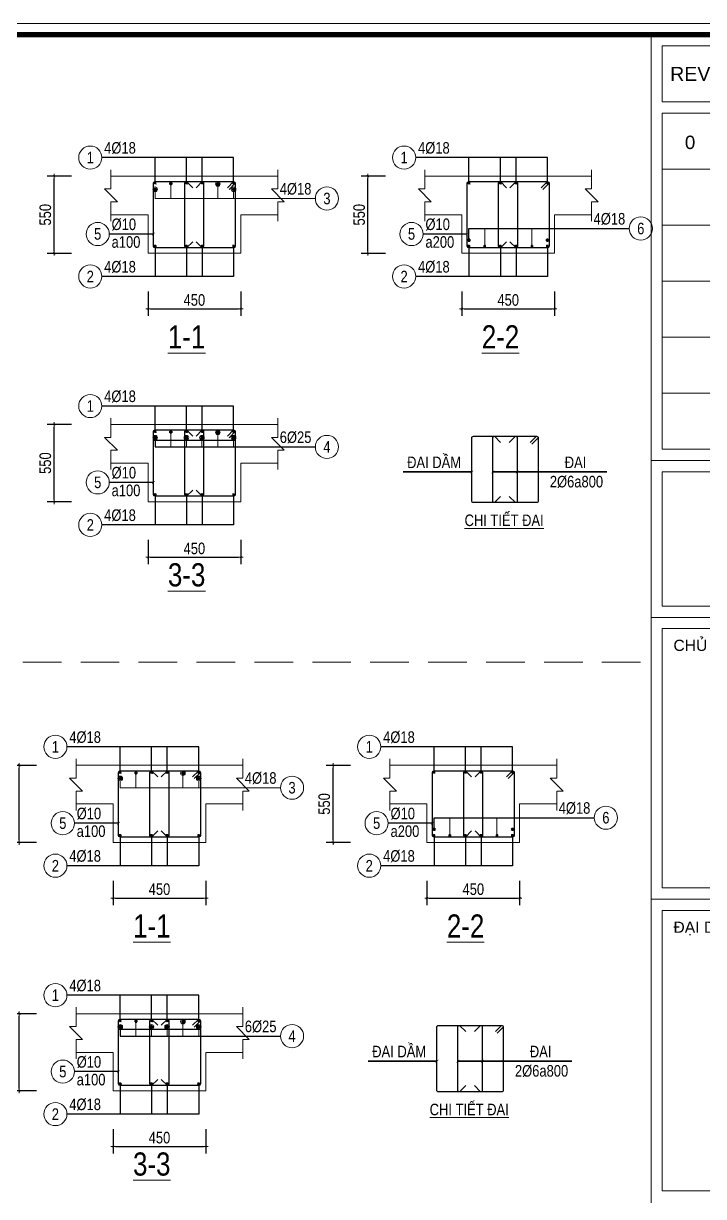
# Model space of a CAD drawing. Header units: millimetres. Extents: x 397144 to 10081729, y 99180 to 1327802.
# Drawn here: x 5009272 to 5018078, y 706292 to 721490 of the extents above; entities that cross this region are included whole.
import ezdxf
from ezdxf.enums import TextEntityAlignment as Align

# ---------------------------------------------------------------- set-up
doc = ezdxf.new("R2010")
doc.units = ezdxf.units.MM
doc.header["$PDSIZE"] = -10
doc.linetypes.add('HIDDEN', pattern=[0.375, 0.25, -0.125])
doc.layers.get('0').update_dxf_attribs({"linetype": 'CONTINUOUS'})
doc.layers.get('Defpoints').update_dxf_attribs({"color": 12, "linetype": 'CONTINUOUS'})
for name, color, linetype, lineweight in [('kata_dim', 8, 'CONTINUOUS', 13), ('kata_net khuat', 9, 'HIDDEN', 5), ('kata_net manh', 8, 'CONTINUOUS', 5), ('kata_net thay', 4, 'CONTINUOUS', 20), ('kata_text', 7, 'CONTINUOUS', 20), ('kata_thep chu', 1, 'CONTINUOUS', 35), ('kata_thep dai', 220, 'CONTINUOUS', 25)]:
    doc.layers.add(name, color=color, linetype=linetype, lineweight=lineweight)
doc.styles.add('CHG_XX_Khung ten$0$A1 BORDER$0$ARIAL', font='arial.ttf')
doc.styles.add('CHG_XX_Khung ten$0$A1 BORDER$0$Title Block DD$0$ARIAL', font='arial.ttf')
doc.styles.add('CHG_XX_Khung ten$0$A1 BORDER$0$Title Block DD$0$Arial - Bold', font='arialbd.ttf', dxfattribs={"height": 2.5})
doc.styles.add('CHG_XX_Khung ten$0$arial', font='arial.ttf')
doc.styles.add('kata_text', font='arial.ttf', dxfattribs={"width": 0.8})
doc.styles.add('Star-HelCon', font='VHELVCN_0.TTF')
doc.dimstyles.new('kata_dim_30', dxfattribs={"dimscale": 60, "dimtxt": 2.5, "dimasz": 0.5, "dimexe": 1.5, "dimexo": 2.5, "dimtad": 1, "dimdec": 0, "dimlfac": 0.5, "dimzin": 0, "dimdsep": 46, "dimtxsty": 'kata_text', "dimblk": 'kata_block_ArchTick', "dimcen": 0.09, "dimdle": 1.2, "dimclrd": 8, "dimclre": 8, "dimclrt": 3, "dimadec": 0, "dimazin": 0, "dimtfac": 1, "dimtdec": 0, "dimtix": 1, "dimtofl": 0, "dimtmove": 0, "dimatfit": 3, "dimfxl": 3.75, "dimfxlon": 1, "dimtolj": 1, "dimtzin": 0, "dimarcsym": 0})
doc.dimstyles.new('kata_dim_70', dxfattribs={"dimscale": 70, "dimtxt": 2.15, "dimasz": 0.5, "dimexe": 1, "dimexo": 2, "dimtad": 1, "dimdec": 0, "dimrnd": 5, "dimzin": 0, "dimdsep": 46, "dimtxsty": 'Star-HelCon', "dimblk": 'kata_block_ArchTick', "dimcen": 0.09, "dimdle": 1.2, "dimclrd": 8, "dimclre": 8, "dimclrt": 3, "dimadec": 0, "dimazin": 0, "dimtfac": 1, "dimtdec": 0, "dimtix": 1, "dimtmove": 2, "dimatfit": 3, "dimfxl": 3.75, "dimfxlon": 1, "dimtolj": 1, "dimtzin": 0, "dimarcsym": 0})

# ---------------------------------------------------------------- blocks, each defined once
blk = doc.blocks.new('CHG_XX_Khung ten')
for p, q in [((687, 577), (687, 17)), ((687, 501), (824, 501)), ((687, 473), (824, 473)), ((687, 422.69), (824, 422.69))]:
    blk.add_line(p, q)
blk.add_lwpolyline([(15, 579), (826, 579), (826, 15), (15, 15)], close=True)
at = {"color": 4, "linetype": 'Continuous', "const_width": 1}
blk.add_lwpolyline([(17, 577), (824, 577), (824, 17), (17, 17)], close=True, dxfattribs=at)
at = {"linetype": 'Continuous'}
for points in [[(822, 565), (689, 565), (689, 575), (822, 575)], [(822, 553), (689, 553), (689, 563), (822, 563)], [(822, 543), (689, 543), (689, 553), (822, 553)], [(822, 533), (689, 533), (689, 543), (822, 543)], [(822, 523), (689, 523), (689, 533), (822, 533)], [(822, 513), (689, 513), (689, 523), (822, 523)], [(822, 503), (689, 503), (689, 513), (822, 513)], [(689, 499), (822, 499), (822, 475), (689, 475)], [(689, 471), (822, 471), (822, 424.69), (689, 424.69)]]:
    blk.add_lwpolyline(points, close=True, dxfattribs=at)
for s, height, style, p in [('REV', 2.5, 'CHG_XX_Khung ten$0$A1 BORDER$0$ARIAL', (694, 570)), ('0', 2.39, 'CHG_XX_Khung ten$0$arial', (693.97, 557.78))]:
    blk.add_text(s, height=height, dxfattribs=dict(style=style)).set_placement(p, align=Align.MIDDLE_CENTER)
at = {"style": 'CHG_XX_Khung ten$0$A1 BORDER$0$Title Block DD$0$ARIAL'}
for s, p in [('CHỦ ĐẦU TƯ - CLIENT', (691, 468)), ('ĐẠI DIỆN CHỦ ĐẦU TƯ - ON BEHALF OF CLIENT ', (691, 417.69))]:
    blk.add_text(s, height=2, dxfattribs=at).set_placement(p, align=Align.MIDDLE_LEFT)
at = {"ltscale": 10, "insert": (755.91, 410.64), "char_height": 4.5, "width": 121.2929, "attachment_point": 2, "style": 'CHG_XX_Khung ten$0$A1 BORDER$0$Title Block DD$0$Arial - Bold', "bg_fill": 2}
blk.add_mtext('CÔNG TY CỔ PHẦN THIÊN PHÚC ĐIỀN', dxfattribs=at)
at = {"linetype": 'Continuous'}
blk.add_lwpolyline([(689, 420.69), (822, 420.69), (822, 370.62), (689, 370.62)], close=True, dxfattribs=at)
blk = doc.blocks.new('kata_block_ArchTick')
at = {"color": 8}
blk.add_line((1, 0), (-1, 0), dxfattribs=at)
at = {"color": 8, "const_width": 0.15}
blk.add_lwpolyline([(-0.5, -0.5), (0.5, 0.5)], dxfattribs=at)
blk = doc.blocks.new('*D658')
at = {"layer": 'Defpoints', "color": 0, "transparency": 16777216}
for p in [(5010885, 718512), (5012085, 718512), (5012085, 717792)]:
    blk.add_point(p, dxfattribs=at)
at = {"layer": 'kata_dim', "color": 8, "lineweight": -2, "transparency": 16777216}
for p, q in [((5010885, 718017), (5010885, 717702)), ((5012085, 718017), (5012085, 717702)), ((5010915, 717792), (5012055, 717792))]:
    blk.add_line(p, q, dxfattribs=at)
at = {"layer": 'kata_dim', "color": 8, "lineweight": -2, "transparency": 16777216, "xscale": 30, "yscale": 30, "zscale": 30, "rotation": 180}
blk.add_blockref('kata_block_ArchTick', (5010885, 717792), dxfattribs=at)
at = {"layer": 'kata_dim', "color": 8, "lineweight": -2, "transparency": 16777216, "xscale": 30, "yscale": 30, "zscale": 30}
blk.add_blockref('kata_block_ArchTick', (5012085, 717792), dxfattribs=at)
at = {"layer": 'kata_dim', "color": 3, "transparency": 16777216, "insert": (5011485, 717907), "char_height": 150, "attachment_point": 5, "style": 'kata_text'}
blk.add_mtext('\\A1;450', dxfattribs=at)
blk = doc.blocks.new('kata_block_TD')
at = {"color": 6, "linetype": 'ByBlock', "lineweight": -2, "style": 'kata_text', "width": 0.8}
blk.add_attdef('SECTDET2', text='', height=5, dxfattribs=at).set_placement((0, 7.97), align=Align.CENTER)
at = {"color": 0, "linetype": 'ByBlock', "lineweight": -2, "style": 'kata_text', "width": 0.8}
blk.add_attdef('SECTDET1', text='', height=5, dxfattribs=at).set_placement((0, 1.47), align=Align.CENTER)
at = {"color": 3, "lineweight": 25, "style": 'kata_text', "width": 0.8}
blk.add_attdef('SSCALE', text='', height=2.5, dxfattribs=at).set_placement((0, -4), align=Align.CENTER)
blk = doc.blocks.new('*D659')
at = {"layer": 'Defpoints', "color": 0, "transparency": 16777216}
for p in [(5009669, 719512), (5010885, 719512), (5010885, 718512)]:
    blk.add_point(p, dxfattribs=at)
at = {"layer": 'kata_dim', "color": 8, "lineweight": -2, "transparency": 16777216}
for p, q in [((5009894, 719512), (5009579, 719512)), ((5009669, 718542), (5009669, 719482)), ((5009894, 718512), (5009579, 718512))]:
    blk.add_line(p, q, dxfattribs=at)
at = {"layer": 'kata_dim', "color": 8, "lineweight": -2, "transparency": 16777216, "xscale": 30, "yscale": 30, "zscale": 30}
for p, rotation in [((5009669, 719512), 90), ((5009669, 718512), 270)]:
    blk.add_blockref('kata_block_ArchTick', p, dxfattribs=dict(at, rotation=rotation))
at = {"layer": 'kata_dim', "color": 3, "transparency": 16777216, "insert": (5009555, 719012), "char_height": 150, "attachment_point": 5, "rotation": 90, "style": 'kata_text'}
blk.add_mtext('\\A1;550', dxfattribs=at)
blk = doc.blocks.new('kata_block_THEP')
at = {"layer": 'kata_thep chu', "color": 0}
for p, q in [((-0.5, 0), (0.5, 0)), ((-0.35, 0.35), (0.35, -0.35)), ((0.35, 0.35), (-0.35, -0.35)), ((0, 0.5), (0, -0.5))]:
    blk.add_line(p, q, dxfattribs=at)
at = {"layer": 'kata_thep chu', "color": 0, "const_width": 0.0833}
blk.add_lwpolyline([(-0.5, 0, 1), (0.5, 0, 1), (-0.5, 0, 1)], format="xyb", dxfattribs=at)
blk = doc.blocks.new('*U12')
blk.add_circle((-2.5, 0), 2.5)
at = {"layer": 'kata_text', "color": 3, "style": 'kata_text', "width": 0.8}
blk.add_attdef('DK1', (0.5, 0.85), '', height=2.5, dxfattribs=at)
at = {"layer": 'kata_text', "color": 7, "style": 'kata_text', "width": 0.8}
blk.add_attdef('SH2', text='', height=2.5, dxfattribs=at).set_placement((-2.5, 0), align=Align.MIDDLE)
blk = doc.blocks.new('*U11')
blk.add_circle((2.5, 0), 2.5)
at = {"layer": 'kata_text', "color": 3, "style": 'kata_text', "width": 0.8}
blk.add_attdef('DK2', text='', height=2.5, dxfattribs=at).set_placement((-0.85, 0.85), align=Align.RIGHT)
at = {"layer": 'kata_text', "color": 7, "style": 'kata_text', "width": 0.8}
blk.add_attdef('SH3', text='', height=2.5, dxfattribs=at).set_placement((2.5, 0), align=Align.MIDDLE)
blk = doc.blocks.new('*U13')
blk.add_circle((-2.5, 0), 2.5)
at = {"layer": 'kata_text', "color": 3, "style": 'kata_text', "width": 0.8}
for tag, p in [('DK1', (0.5, 0.85)), ('KC1', (0.5, -2.97))]:
    blk.add_attdef(tag, p, '', height=2.5, dxfattribs=at)
at = {"layer": 'kata_text', "color": 7, "style": 'kata_text', "width": 0.8}
blk.add_attdef('SH2', text='', height=2.5, dxfattribs=at).set_placement((-2.5, 0), align=Align.MIDDLE)
blk = doc.blocks.new('*D660')
at = {"layer": 'Defpoints', "color": 0, "transparency": 16777216}
for p in [(5010885, 715294), (5012085, 715294), (5012085, 714574)]:
    blk.add_point(p, dxfattribs=at)
at = {"layer": 'kata_dim', "color": 8, "lineweight": -2, "transparency": 16777216}
for p, q in [((5010885, 714799), (5010885, 714484)), ((5012085, 714799), (5012085, 714484)), ((5010915, 714574), (5012055, 714574))]:
    blk.add_line(p, q, dxfattribs=at)
at = {"layer": 'kata_dim', "color": 8, "lineweight": -2, "transparency": 16777216, "xscale": 30, "yscale": 30, "zscale": 30, "rotation": 180}
blk.add_blockref('kata_block_ArchTick', (5010885, 714574), dxfattribs=at)
at = {"layer": 'kata_dim', "color": 8, "lineweight": -2, "transparency": 16777216, "xscale": 30, "yscale": 30, "zscale": 30}
blk.add_blockref('kata_block_ArchTick', (5012085, 714574), dxfattribs=at)
at = {"layer": 'kata_dim', "color": 3, "transparency": 16777216, "insert": (5011485, 714688), "char_height": 150, "attachment_point": 5, "style": 'kata_text'}
blk.add_mtext('\\A1;450', dxfattribs=at)
blk = doc.blocks.new('*D661')
at = {"layer": 'Defpoints', "color": 0, "transparency": 16777216}
for p in [(5009669, 716294), (5010885, 716294), (5010885, 715294)]:
    blk.add_point(p, dxfattribs=at)
at = {"layer": 'kata_dim', "color": 8, "lineweight": -2, "transparency": 16777216}
for p, q in [((5009894, 716294), (5009579, 716294)), ((5009669, 715324), (5009669, 716264)), ((5009894, 715294), (5009579, 715294))]:
    blk.add_line(p, q, dxfattribs=at)
at = {"layer": 'kata_dim', "color": 8, "lineweight": -2, "transparency": 16777216, "xscale": 30, "yscale": 30, "zscale": 30}
for p, rotation in [((5009669, 716294), 90), ((5009669, 715294), 270)]:
    blk.add_blockref('kata_block_ArchTick', p, dxfattribs=dict(at, rotation=rotation))
at = {"layer": 'kata_dim', "color": 3, "transparency": 16777216, "insert": (5009555, 715794), "char_height": 150, "attachment_point": 5, "rotation": 90, "style": 'kata_text'}
blk.add_mtext('\\A1;550', dxfattribs=at)
blk = doc.blocks.new('*D662')
at = {"layer": 'Defpoints', "color": 0, "transparency": 16777216}
for p in [(5014949, 718512), (5016149, 718512), (5016149, 717792)]:
    blk.add_point(p, dxfattribs=at)
at = {"layer": 'kata_dim', "color": 8, "lineweight": -2, "transparency": 16777216}
for p, q in [((5014949, 718017), (5014949, 717702)), ((5016149, 718017), (5016149, 717702)), ((5014979, 717792), (5016119, 717792))]:
    blk.add_line(p, q, dxfattribs=at)
at = {"layer": 'kata_dim', "color": 8, "lineweight": -2, "transparency": 16777216, "xscale": 30, "yscale": 30, "zscale": 30, "rotation": 180}
blk.add_blockref('kata_block_ArchTick', (5014949, 717792), dxfattribs=at)
at = {"layer": 'kata_dim', "color": 8, "lineweight": -2, "transparency": 16777216, "xscale": 30, "yscale": 30, "zscale": 30}
blk.add_blockref('kata_block_ArchTick', (5016149, 717792), dxfattribs=at)
at = {"layer": 'kata_dim', "color": 3, "transparency": 16777216, "insert": (5015549, 717907), "char_height": 150, "attachment_point": 5, "style": 'kata_text'}
blk.add_mtext('\\A1;450', dxfattribs=at)
blk = doc.blocks.new('*D663')
at = {"layer": 'Defpoints', "color": 0, "transparency": 16777216}
for p in [(5013733, 719512), (5014949, 719512), (5014949, 718512)]:
    blk.add_point(p, dxfattribs=at)
at = {"layer": 'kata_dim', "color": 8, "lineweight": -2, "transparency": 16777216}
for p, q in [((5013958, 719512), (5013643, 719512)), ((5013733, 718542), (5013733, 719482)), ((5013958, 718512), (5013643, 718512))]:
    blk.add_line(p, q, dxfattribs=at)
at = {"layer": 'kata_dim', "color": 8, "lineweight": -2, "transparency": 16777216, "xscale": 30, "yscale": 30, "zscale": 30}
for p, rotation in [((5013733, 719512), 90), ((5013733, 718512), 270)]:
    blk.add_blockref('kata_block_ArchTick', p, dxfattribs=dict(at, rotation=rotation))
at = {"layer": 'kata_dim', "color": 3, "transparency": 16777216, "insert": (5013619, 719012), "char_height": 150, "attachment_point": 5, "rotation": 90, "style": 'kata_text'}
blk.add_mtext('\\A1;550', dxfattribs=at)
blk = doc.blocks.new('*D677')
at = {"layer": 'Defpoints', "color": 0, "transparency": 16777216}
for p in [(5010433, 710878), (5011633, 710878), (5011633, 710158)]:
    blk.add_point(p, dxfattribs=at)
at = {"layer": 'kata_dim', "color": 8, "lineweight": -2, "transparency": 16777216}
for p, q in [((5010433, 710383), (5010433, 710068)), ((5011633, 710383), (5011633, 710068)), ((5010463, 710158), (5011603, 710158))]:
    blk.add_line(p, q, dxfattribs=at)
at = {"layer": 'kata_dim', "color": 8, "lineweight": -2, "transparency": 16777216, "xscale": 30, "yscale": 30, "zscale": 30, "rotation": 180}
blk.add_blockref('kata_block_ArchTick', (5010433, 710158), dxfattribs=at)
at = {"layer": 'kata_dim', "color": 8, "lineweight": -2, "transparency": 16777216, "xscale": 30, "yscale": 30, "zscale": 30}
blk.add_blockref('kata_block_ArchTick', (5011633, 710158), dxfattribs=at)
at = {"layer": 'kata_dim', "color": 3, "transparency": 16777216, "insert": (5011033, 710273), "char_height": 150, "attachment_point": 5, "style": 'kata_text'}
blk.add_mtext('\\A1;450', dxfattribs=at)
blk = doc.blocks.new('*D678')
at = {"layer": 'Defpoints', "color": 0, "transparency": 16777216}
for p in [(5009217, 711878), (5010433, 711878), (5010433, 710878)]:
    blk.add_point(p, dxfattribs=at)
at = {"layer": 'kata_dim', "color": 8, "lineweight": -2, "transparency": 16777216}
for p, q in [((5009442, 711878), (5009127, 711878)), ((5009217, 710908), (5009217, 711848)), ((5009442, 710878), (5009127, 710878))]:
    blk.add_line(p, q, dxfattribs=at)
at = {"layer": 'kata_dim', "color": 8, "lineweight": -2, "transparency": 16777216, "xscale": 30, "yscale": 30, "zscale": 30}
for p, rotation in [((5009217, 711878), 90), ((5009217, 710878), 270)]:
    blk.add_blockref('kata_block_ArchTick', p, dxfattribs=dict(at, rotation=rotation))
at = {"layer": 'kata_dim', "color": 3, "transparency": 16777216, "insert": (5009103, 711378), "char_height": 150, "attachment_point": 5, "rotation": 90, "style": 'kata_text'}
blk.add_mtext('\\A1;550', dxfattribs=at)
blk = doc.blocks.new('*D699')
at = {"layer": 'Defpoints', "color": 0, "transparency": 16777216}
for p in [(5010433, 707660), (5011633, 707660), (5011633, 706940)]:
    blk.add_point(p, dxfattribs=at)
at = {"layer": 'kata_dim', "color": 8, "lineweight": -2, "transparency": 16777216}
for p, q in [((5010433, 707165), (5010433, 706850)), ((5011633, 707165), (5011633, 706850)), ((5010463, 706940), (5011603, 706940))]:
    blk.add_line(p, q, dxfattribs=at)
at = {"layer": 'kata_dim', "color": 8, "lineweight": -2, "transparency": 16777216, "xscale": 30, "yscale": 30, "zscale": 30, "rotation": 180}
blk.add_blockref('kata_block_ArchTick', (5010433, 706940), dxfattribs=at)
at = {"layer": 'kata_dim', "color": 8, "lineweight": -2, "transparency": 16777216, "xscale": 30, "yscale": 30, "zscale": 30}
blk.add_blockref('kata_block_ArchTick', (5011633, 706940), dxfattribs=at)
at = {"layer": 'kata_dim', "color": 3, "transparency": 16777216, "insert": (5011033, 707054), "char_height": 150, "attachment_point": 5, "style": 'kata_text'}
blk.add_mtext('\\A1;450', dxfattribs=at)
blk = doc.blocks.new('*D700')
at = {"layer": 'Defpoints', "color": 0, "transparency": 16777216}
for p in [(5009217, 708660), (5010433, 708660), (5010433, 707660)]:
    blk.add_point(p, dxfattribs=at)
at = {"layer": 'kata_dim', "color": 8, "lineweight": -2, "transparency": 16777216}
for p, q in [((5009442, 708660), (5009127, 708660)), ((5009217, 707690), (5009217, 708630)), ((5009442, 707660), (5009127, 707660))]:
    blk.add_line(p, q, dxfattribs=at)
at = {"layer": 'kata_dim', "color": 8, "lineweight": -2, "transparency": 16777216, "xscale": 30, "yscale": 30, "zscale": 30}
for p, rotation in [((5009217, 708660), 90), ((5009217, 707660), 270)]:
    blk.add_blockref('kata_block_ArchTick', p, dxfattribs=dict(at, rotation=rotation))
at = {"layer": 'kata_dim', "color": 3, "transparency": 16777216, "insert": (5009103, 708160), "char_height": 150, "attachment_point": 5, "rotation": 90, "style": 'kata_text'}
blk.add_mtext('\\A1;550', dxfattribs=at)
blk = doc.blocks.new('*D697')
at = {"layer": 'Defpoints', "color": 0, "transparency": 16777216}
for p in [(5014497, 710878), (5015697, 710878), (5015697, 710158)]:
    blk.add_point(p, dxfattribs=at)
at = {"layer": 'kata_dim', "color": 8, "lineweight": -2, "transparency": 16777216}
for p, q in [((5014497, 710383), (5014497, 710068)), ((5015697, 710383), (5015697, 710068)), ((5014527, 710158), (5015667, 710158))]:
    blk.add_line(p, q, dxfattribs=at)
at = {"layer": 'kata_dim', "color": 8, "lineweight": -2, "transparency": 16777216, "xscale": 30, "yscale": 30, "zscale": 30, "rotation": 180}
blk.add_blockref('kata_block_ArchTick', (5014497, 710158), dxfattribs=at)
at = {"layer": 'kata_dim', "color": 8, "lineweight": -2, "transparency": 16777216, "xscale": 30, "yscale": 30, "zscale": 30}
blk.add_blockref('kata_block_ArchTick', (5015697, 710158), dxfattribs=at)
at = {"layer": 'kata_dim', "color": 3, "transparency": 16777216, "insert": (5015097, 710273), "char_height": 150, "attachment_point": 5, "style": 'kata_text'}
blk.add_mtext('\\A1;450', dxfattribs=at)
blk = doc.blocks.new('*D698')
at = {"layer": 'Defpoints', "color": 0, "transparency": 16777216}
for p in [(5013281, 711878), (5014497, 711878), (5014497, 710878)]:
    blk.add_point(p, dxfattribs=at)
at = {"layer": 'kata_dim', "color": 8, "lineweight": -2, "transparency": 16777216}
for p, q in [((5013506, 711878), (5013191, 711878)), ((5013281, 710908), (5013281, 711848)), ((5013506, 710878), (5013191, 710878))]:
    blk.add_line(p, q, dxfattribs=at)
at = {"layer": 'kata_dim', "color": 8, "lineweight": -2, "transparency": 16777216, "xscale": 30, "yscale": 30, "zscale": 30}
for p, rotation in [((5013281, 711878), 90), ((5013281, 710878), 270)]:
    blk.add_blockref('kata_block_ArchTick', p, dxfattribs=dict(at, rotation=rotation))
at = {"layer": 'kata_dim', "color": 3, "transparency": 16777216, "insert": (5013167, 711378), "char_height": 150, "attachment_point": 5, "rotation": 90, "style": 'kata_text'}
blk.add_mtext('\\A1;550', dxfattribs=at)
blk = doc.blocks.new('ct dai')
at = {"layer": 'kata_thep dai'}
for points in [[(3878223, -233111), (3878303, -233031, -0.414214), (3878325, -233053), (3878325, -233869, -0.414214), (3878303, -233891), (3877487, -233891, -0.414214), (3877465, -233869), (3877465, -233053, -0.414214), (3877487, -233031), (3878303, -233031, -0.414214), (3878325, -233053), (3878245, -233133)], [(3877839, -233811), (3877759, -233891), (3877759, -233891, -0.414214), (3877737, -233869), (3877737, -233053, -0.414214), (3877759, -233031), (3877759, -233031), (3877839, -233111)], [(3878031, -233031), (3878031, -233031, -0.414214), (3878053, -233053), (3878053, -233869, -0.414214), (3878031, -233891), (3878031, -233891), (3877951, -233811)], [(3877951, -233111), (3878031, -233031), (3878031, -233031, -0.414214), (3878053, -233053), (3878053, -233053)]]:
    blk.add_lwpolyline(points, format="xyb", dxfattribs=at)
at = {"layer": 'kata_text', "color": 3, "style": 'kata_text', "width": 0.8}
for s, p in [('ĐAI DẦM', (3876628, -233444)), ('ĐAI', (3878669, -233444)), ('2%%C6a800', (3878476, -233694))]:
    blk.add_text(s, height=150, dxfattribs=at).set_placement(p)
at = {"layer": 'kata_text', "style": 'kata_text', "width": 0.8}
blk.add_text('%%UCHI TIẾT ĐAI', height=150, dxfattribs=at).set_placement((3877372, -234195))
at = {"layer": 'kata_net manh'}
for points in [[(3877465, -233494), (3876577, -233494)], [(3877737, -233494), (3878896, -233494)], [(3878053, -233494), (3879212, -233494)]]:
    blk.add_leader(points, dimstyle='kata_dim_70', override={"dimasz": 0.5, "dimldrblk": 'ArchTick'}, dxfattribs=at)

msp = doc.modelspace()

# ---------------------------------------------------------------- block references
at = {"layer": 'kata_net thay', "xscale": 72.589395827735, "yscale": 72.589395827735, "zscale": 72.589395827735}
msp.add_blockref('CHG_XX_Khung ten', (4967529.05019, 679461.165), dxfattribs=at)

# ---------------------------------------------------------------- next in the draw order: linework, layer by layer
at = {"layer": 'kata_dim', "ltscale": 0.8}
for p, q in [((5010977.04833, 719222.48578), (5013051.43109, 719222.48578)), ((5015244.02797, 718604.48578), (5015244.02797, 718833.92884)), ((5015853.02797, 718604.48578), (5015853.02797, 718833.92884)), ((5010525.10513, 711588.42989), (5012599.48788, 711588.42989)), ((5014792.08476, 710970.42989), (5014792.08476, 711199.87296)), ((5015401.08476, 710970.42989), (5015401.08476, 711199.87296))]:
    msp.add_line(p, q, dxfattribs=at)
at = {"layer": 'kata_dim'}
for points in [[(5010405.04833, 718929.15244), (5010405.04833, 719179.15244), (5010488.38166, 719179.15244), (5010321.715, 719345.81911), (5010405.04833, 719345.81911), (5010405.04833, 719595.81911)], [(5012565.04833, 718929.15244), (5012565.04833, 719179.15244), (5012648.38166, 719179.15244), (5012481.715, 719345.81911), (5012565.04833, 719345.81911), (5012565.04833, 719595.81911)], [(5014469.02797, 718929.15244), (5014469.02797, 719179.15244), (5014552.3613, 719179.15244), (5014385.69463, 719345.81911), (5014469.02797, 719345.81911), (5014469.02797, 719595.81911)], [(5016629.02797, 718929.15244), (5016629.02797, 719179.15244), (5016712.3613, 719179.15244), (5016545.69463, 719345.81911), (5016629.02797, 719345.81911), (5016629.02797, 719595.81911)], [(5010405.04833, 715710.63389), (5010405.04833, 715960.63389), (5010488.38166, 715960.63389), (5010321.715, 716127.30056), (5010405.04833, 716127.30056), (5010405.04833, 716377.30056)], [(5012565.04833, 715710.63389), (5012565.04833, 715960.63389), (5012648.38166, 715960.63389), (5012481.715, 716127.30056), (5012565.04833, 716127.30056), (5012565.04833, 716377.30056)], [(5009953.10513, 711295.09656), (5009953.10513, 711545.09656), (5010036.43846, 711545.09656), (5009869.77179, 711711.76322), (5009953.10513, 711711.76322), (5009953.10513, 711961.76322)], [(5012113.10513, 711295.09656), (5012113.10513, 711545.09656), (5012196.43846, 711545.09656), (5012029.77179, 711711.76322), (5012113.10513, 711711.76322), (5012113.10513, 711961.76322)], [(5014017.08476, 711295.09656), (5014017.08476, 711545.09656), (5014100.4181, 711545.09656), (5013933.75143, 711711.76322), (5014017.08476, 711711.76322), (5014017.08476, 711961.76322)], [(5016177.08476, 711295.09656), (5016177.08476, 711545.09656), (5016260.4181, 711545.09656), (5016093.75143, 711711.76322), (5016177.08476, 711711.76322), (5016177.08476, 711961.76322)], [(5009953.10513, 708076.578), (5009953.10513, 708326.578), (5010036.43846, 708326.578), (5009869.77179, 708493.24467), (5009953.10513, 708493.24467), (5009953.10513, 708743.24467)], [(5012113.10513, 708076.578), (5012113.10513, 708326.578), (5012196.43846, 708326.578), (5012029.77179, 708493.24467), (5012113.10513, 708493.24467), (5012113.10513, 708743.24467)]]:
    msp.add_lwpolyline(points, dxfattribs=at)
at = {"layer": 'kata_net khuat', "ltscale": 2000}
msp.add_line((4968763.06992, 713215.23405), (5017397.96513, 713215.23405), dxfattribs=at)
at = {"layer": 'kata_net manh'}
for p, q in [((5011180.04833, 719415.86913), (5011180.04833, 719222.48578)), ((5011789.04833, 719381.25963), (5011789.04833, 719222.48578)), ((5010977.04833, 719312.48578), (5010977.04833, 719222.48578)), ((5011993.04833, 719312.48578), (5011993.04833, 719222.48578)), ((5011180.04833, 716197.35058), (5011180.04833, 716003.96722)), ((5010977.04833, 716093.96722), (5010977.04833, 716003.96722)), ((5011381.91655, 716093.96722), (5011381.91655, 716003.96722)), ((5011582.94355, 716093.96722), (5011582.94355, 716003.96722)), ((5011789.04833, 716162.74108), (5011789.04833, 716003.96722)), ((5011993.04833, 716093.96722), (5011993.04833, 716003.96722)), ((5010728.10513, 711781.81325), (5010728.10513, 711588.42989)), ((5010525.10513, 711678.42989), (5010525.10513, 711588.42989)), ((5011337.10513, 711747.20375), (5011337.10513, 711588.42989)), ((5011541.10513, 711678.42989), (5011541.10513, 711588.42989)), ((5010525.10513, 708459.91134), (5010525.10513, 708369.91134)), ((5010728.10513, 708563.29469), (5010728.10513, 708369.91134)), ((5010929.97335, 708459.91134), (5010929.97335, 708369.91134)), ((5011131.00035, 708459.91134), (5011131.00035, 708369.91134)), ((5011337.10513, 708528.68519), (5011337.10513, 708369.91134)), ((5011541.10513, 708459.91134), (5011541.10513, 708369.91134))]:
    msp.add_line(p, q, dxfattribs=at)
for centre in [(5010977.04833, 719342.48578), (5011789.04833, 719411.25963), (5011993.04833, 719342.48578), (5011789.04833, 716192.74108), (5010977.04833, 716123.96722), (5011381.91655, 716123.96722), (5011582.94355, 716123.96722), (5011993.04833, 716123.96722), (5011337.10513, 711777.20375), (5010525.10513, 711708.42989), (5011541.10513, 711708.42989), (5011337.10513, 708558.68519), (5010525.10513, 708489.91134), (5010929.97335, 708489.91134), (5011131.00035, 708489.91134), (5011541.10513, 708489.91134)]:
    msp.add_circle(centre, 30, dxfattribs=at)
at = {"layer": 'kata_net thay'}
for p, q in [((5010405.04833, 719512.48578), (5012565.04833, 719512.48578)), ((5014469.02797, 719512.48578), (5016629.02797, 719512.48578)), ((5010405.04833, 716293.96722), (5012565.04833, 716293.96722)), ((5009953.10513, 711878.42989), (5012113.10513, 711878.42989)), ((5014017.08476, 711878.42989), (5016177.08476, 711878.42989)), ((5009953.10513, 708659.91134), (5012113.10513, 708659.91134))]:
    msp.add_line(p, q, dxfattribs=at)
for points in [[(5010405.04833, 719012.48578), (5010885.04833, 719012.48578), (5010885.04833, 718512.48578), (5012085.04833, 718512.48578), (5012085.04833, 719012.48578), (5012565.04833, 719012.48578)], [(5014469.02797, 719012.48578), (5014949.02797, 719012.48578), (5014949.02797, 718512.48578), (5016149.02797, 718512.48578), (5016149.02797, 719012.48578), (5016629.02797, 719012.48578)], [(5010405.04833, 715793.96722), (5010885.04833, 715793.96722), (5010885.04833, 715293.96722), (5012085.04833, 715293.96722), (5012085.04833, 715793.96722), (5012565.04833, 715793.96722)], [(5009953.10513, 711378.42989), (5010433.10513, 711378.42989), (5010433.10513, 710878.42989), (5011633.10513, 710878.42989), (5011633.10513, 711378.42989), (5012113.10513, 711378.42989)], [(5014017.08476, 711378.42989), (5014497.08476, 711378.42989), (5014497.08476, 710878.42989), (5015697.08476, 710878.42989), (5015697.08476, 711378.42989), (5016177.08476, 711378.42989)], [(5009953.10513, 708159.91134), (5010433.10513, 708159.91134), (5010433.10513, 707659.91134), (5011633.10513, 707659.91134), (5011633.10513, 708159.91134), (5012113.10513, 708159.91134)]]:
    msp.add_lwpolyline(points, dxfattribs=at)
at = {"layer": 'kata_thep dai'}
for p, q in [((5010955.04833, 716092.75108), (5012015.04833, 716092.75108)), ((5010503.10513, 708458.69519), (5011563.10513, 708458.69519))]:
    msp.add_line(p, q, dxfattribs=at)
for points in [[(5011913.04833, 719362.48578), (5011993.04833, 719442.48578, -0.414213562), (5012015.04833, 719420.48578), (5012015.04833, 718604.48578, -0.414213562), (5011993.04833, 718582.48578), (5010977.04833, 718582.48578, -0.414213562), (5010955.04833, 718604.48578), (5010955.04833, 719420.48578, -0.414213562), (5010977.04833, 719442.48578), (5011993.04833, 719442.48578, -0.414213562), (5012015.04833, 719420.48578), (5011935.04833, 719340.48578)], [(5011463.04833, 718662.48578), (5011383.04833, 718582.48578), (5011383.04833, 718582.48578, -0.414213562), (5011361.04833, 718604.48578), (5011361.04833, 719420.48578, -0.414213562), (5011383.04833, 719442.48578), (5011383.04833, 719442.48578), (5011463.04833, 719362.48578)], [(5011507.04833, 718662.48578), (5011587.04833, 718582.48578), (5011587.04833, 718582.48578, 0.414213562), (5011609.04833, 718604.48578), (5011609.04833, 719420.48578, 0.414213562), (5011587.04833, 719442.48578), (5011587.04833, 719442.48578), (5011507.04833, 719362.48578)], [(5015977.02797, 719362.48578), (5016057.02797, 719442.48578, -0.414213562), (5016079.02797, 719420.48578), (5016079.02797, 718604.48578, -0.414213562), (5016057.02797, 718582.48578), (5015041.02797, 718582.48578, -0.414213562), (5015019.02797, 718604.48578), (5015019.02797, 719420.48578, -0.414213562), (5015041.02797, 719442.48578), (5016057.02797, 719442.48578, -0.414213562), (5016079.02797, 719420.48578), (5015999.02797, 719340.48578)], [(5015527.02797, 718662.48578), (5015447.02797, 718582.48578), (5015447.02797, 718582.48578, -0.414213562), (5015425.02797, 718604.48578), (5015425.02797, 719420.48578, -0.414213562), (5015447.02797, 719442.48578), (5015447.02797, 719442.48578), (5015527.02797, 719362.48578)], [(5015571.02797, 718662.48578), (5015651.02797, 718582.48578), (5015651.02797, 718582.48578, 0.414213562), (5015673.02797, 718604.48578), (5015673.02797, 719420.48578, 0.414213562), (5015651.02797, 719442.48578), (5015651.02797, 719442.48578), (5015571.02797, 719362.48578)], [(5011913.04833, 716143.96722), (5011993.04833, 716223.96722, -0.414213562), (5012015.04833, 716201.96722), (5012015.04833, 715385.96722, -0.414213562), (5011993.04833, 715363.96722), (5010977.04833, 715363.96722, -0.414213562), (5010955.04833, 715385.96722), (5010955.04833, 716201.96722, -0.414213562), (5010977.04833, 716223.96722), (5011993.04833, 716223.96722, -0.414213562), (5012015.04833, 716201.96722), (5011935.04833, 716121.96722)], [(5011463.04833, 715443.96722), (5011383.04833, 715363.96722), (5011383.04833, 715363.96722, -0.414213562), (5011361.04833, 715385.96722), (5011361.04833, 716201.96722, -0.414213562), (5011383.04833, 716223.96722), (5011383.04833, 716223.96722), (5011463.04833, 716143.96722)], [(5011507.04833, 715443.96722), (5011587.04833, 715363.96722), (5011587.04833, 715363.96722, 0.414213562), (5011609.04833, 715385.96722), (5011609.04833, 716201.96722, 0.414213562), (5011587.04833, 716223.96722), (5011587.04833, 716223.96722), (5011507.04833, 716143.96722)], [(5011461.10513, 711728.42989), (5011541.10513, 711808.42989, -0.414213562), (5011563.10513, 711786.42989), (5011563.10513, 710970.42989, -0.414213562), (5011541.10513, 710948.42989), (5010525.10513, 710948.42989, -0.414213562), (5010503.10513, 710970.42989), (5010503.10513, 711786.42989, -0.414213562), (5010525.10513, 711808.42989), (5011541.10513, 711808.42989, -0.414213562), (5011563.10513, 711786.42989), (5011483.10513, 711706.42989)], [(5011011.10513, 711028.42989), (5010931.10513, 710948.42989), (5010931.10513, 710948.42989, -0.414213562), (5010909.10513, 710970.42989), (5010909.10513, 711786.42989, -0.414213562), (5010931.10513, 711808.42989), (5010931.10513, 711808.42989), (5011011.10513, 711728.42989)], [(5011055.10513, 711028.42989), (5011135.10513, 710948.42989), (5011135.10513, 710948.42989, 0.414213562), (5011157.10513, 710970.42989), (5011157.10513, 711786.42989, 0.414213562), (5011135.10513, 711808.42989), (5011135.10513, 711808.42989), (5011055.10513, 711728.42989)], [(5015525.08476, 711728.42989), (5015605.08476, 711808.42989, -0.414213562), (5015627.08476, 711786.42989), (5015627.08476, 710970.42989, -0.414213562), (5015605.08476, 710948.42989), (5014589.08476, 710948.42989, -0.414213562), (5014567.08476, 710970.42989), (5014567.08476, 711786.42989, -0.414213562), (5014589.08476, 711808.42989), (5015605.08476, 711808.42989, -0.414213562), (5015627.08476, 711786.42989), (5015547.08476, 711706.42989)], [(5015075.08476, 711028.42989), (5014995.08476, 710948.42989), (5014995.08476, 710948.42989, -0.414213562), (5014973.08476, 710970.42989), (5014973.08476, 711786.42989, -0.414213562), (5014995.08476, 711808.42989), (5014995.08476, 711808.42989), (5015075.08476, 711728.42989)], [(5015119.08476, 711028.42989), (5015199.08476, 710948.42989), (5015199.08476, 710948.42989, 0.414213562), (5015221.08476, 710970.42989), (5015221.08476, 711786.42989, 0.414213562), (5015199.08476, 711808.42989), (5015199.08476, 711808.42989), (5015119.08476, 711728.42989)], [(5011461.10513, 708509.91134), (5011541.10513, 708589.91134, -0.414213562), (5011563.10513, 708567.91134), (5011563.10513, 707751.91134, -0.414213562), (5011541.10513, 707729.91134), (5010525.10513, 707729.91134, -0.414213562), (5010503.10513, 707751.91134), (5010503.10513, 708567.91134, -0.414213562), (5010525.10513, 708589.91134), (5011541.10513, 708589.91134, -0.414213562), (5011563.10513, 708567.91134), (5011483.10513, 708487.91134)], [(5011011.10513, 707809.91134), (5010931.10513, 707729.91134), (5010931.10513, 707729.91134, -0.414213562), (5010909.10513, 707751.91134), (5010909.10513, 708567.91134, -0.414213562), (5010931.10513, 708589.91134), (5010931.10513, 708589.91134), (5011011.10513, 708509.91134)], [(5011055.10513, 707809.91134), (5011135.10513, 707729.91134), (5011135.10513, 707729.91134, 0.414213562), (5011157.10513, 707751.91134), (5011157.10513, 708567.91134, 0.414213562), (5011135.10513, 708589.91134), (5011135.10513, 708589.91134), (5011055.10513, 708509.91134)]]:
    msp.add_lwpolyline(points, format="xyb", dxfattribs=at)

# ---------------------------------------------------------------- next in the draw order: block references
at = {"layer": 'kata_net manh', "xscale": 60, "yscale": 60, "zscale": 60}
for name, p, values in [('*U12', (5010287.04833, 719752.48578), {'SH2': '1', 'DK1': '4%%C18'}), ('*U12', (5014351.02797, 719752.48578), {'SH2': '1', 'DK1': '4%%C18'}), ('*U11', (5013051.43109, 719222.48578), {'SH3': '3', 'DK2': '4%%C18'}), ('*U13', (5010383.04833, 718762.48578), {'SH2': '5', 'DK1': '%%C10', 'KC1': 'a100'}), ('*U13', (5014447.02797, 718762.48578), {'SH2': '5', 'DK1': '%%C10', 'KC1': 'a200'}), ('*U11', (5017115.41072, 718833.92884), {'SH3': '6', 'DK2': '4%%C18'}), ('*U12', (5010287.04833, 718212.48578), {'SH2': '2', 'DK1': '4%%C18'}), ('*U12', (5014351.02797, 718212.48578), {'SH2': '2', 'DK1': '4%%C18'}), ('*U12', (5010287.04833, 716533.96722), {'SH2': '1', 'DK1': '4%%C18'}), ('*U11', (5013051.43109, 716003.96722), {'SH3': '4', 'DK2': '6%%C25'}), ('*U13', (5010383.04833, 715543.96722), {'SH2': '5', 'DK1': '%%C10', 'KC1': 'a100'}), ('*U12', (5010287.04833, 714993.96722), {'SH2': '2', 'DK1': '4%%C18'}), ('*U12', (5009835.10513, 712118.42989), {'SH2': '1', 'DK1': '4%%C18'}), ('*U12', (5013899.08476, 712118.42989), {'SH2': '1', 'DK1': '4%%C18'}), ('*U11', (5012599.48788, 711588.42989), {'SH3': '3', 'DK2': '4%%C18'}), ('*U13', (5009931.10513, 711128.42989), {'SH2': '5', 'DK1': '%%C10', 'KC1': 'a100'}), ('*U13', (5013995.08476, 711128.42989), {'SH2': '5', 'DK1': '%%C10', 'KC1': 'a200'}), ('*U11', (5016663.46752, 711199.87296), {'SH3': '6', 'DK2': '4%%C18'}), ('*U12', (5009835.10513, 710578.42989), {'SH2': '2', 'DK1': '4%%C18'}), ('*U12', (5013899.08476, 710578.42989), {'SH2': '2', 'DK1': '4%%C18'}), ('*U12', (5009835.10513, 708899.91134), {'SH2': '1', 'DK1': '4%%C18'}), ('*U11', (5012599.48788, 708369.91134), {'SH3': '4', 'DK2': '6%%C25'}), ('*U13', (5009931.10513, 707909.91134), {'SH2': '5', 'DK1': '%%C10', 'KC1': 'a100'}), ('*U12', (5009835.10513, 707359.91134), {'SH2': '2', 'DK1': '4%%C18'})]:
    msp.add_blockref(name, p, dxfattribs=at).add_auto_attribs(values)
at = {"layer": 'kata_text'}
ref = msp.add_blockref('kata_block_TD', (5011385.04833, 717192.48578), dxfattribs=dict(at, xscale=60, yscale=60, zscale=60))
ref.add_attrib('SECTDET1', '%%u1-1', dxfattribs={"layer": '0', "color": 0, "linetype": 'ByBlock', "lineweight": -2, "height": 300, "style": 'kata_text', "width": 0.8}).set_placement((5011385.04833, 717280.72475), align=Align.CENTER)
ref = msp.add_blockref('kata_block_TD', (5015449.02797, 717192.48578), dxfattribs=dict(at, xscale=60, yscale=60, zscale=60))
ref.add_attrib('SECTDET1', '%%u2-2', dxfattribs={"layer": '0', "color": 0, "linetype": 'ByBlock', "lineweight": -2, "height": 300, "style": 'kata_text', "width": 0.8}).set_placement((5015449.02797, 717280.72475), align=Align.CENTER)
ref = msp.add_blockref('kata_block_TD', (5011385.04833, 714108.78832), dxfattribs=dict(at, xscale=60, yscale=60, zscale=60))
ref.add_attrib('SECTDET1', '%%u3-3', dxfattribs={"layer": '0', "color": 0, "linetype": 'ByBlock', "lineweight": -2, "height": 300, "style": 'kata_text', "width": 0.8}).set_placement((5011385.04833, 714197.02729), align=Align.CENTER)
ref = msp.add_blockref('kata_block_TD', (5010933.10513, 709558.42989), dxfattribs=dict(at, xscale=60, yscale=60, zscale=60))
ref.add_attrib('SECTDET1', '%%u1-1', dxfattribs={"layer": '0', "color": 0, "linetype": 'ByBlock', "lineweight": -2, "height": 300, "style": 'kata_text', "width": 0.8}).set_placement((5010933.10513, 709646.66886), align=Align.CENTER)
ref = msp.add_blockref('kata_block_TD', (5014997.08476, 709558.42989), dxfattribs=dict(at, xscale=60, yscale=60, zscale=60))
ref.add_attrib('SECTDET1', '%%u2-2', dxfattribs={"layer": '0', "color": 0, "linetype": 'ByBlock', "lineweight": -2, "height": 300, "style": 'kata_text', "width": 0.8}).set_placement((5014997.08476, 709646.66886), align=Align.CENTER)
ref = msp.add_blockref('kata_block_TD', (5010933.10513, 706474.73243), dxfattribs=dict(at, xscale=60, yscale=60, zscale=60))
ref.add_attrib('SECTDET1', '%%u3-3', dxfattribs={"layer": '0', "color": 0, "linetype": 'ByBlock', "lineweight": -2, "height": 300, "style": 'kata_text', "width": 0.8}).set_placement((5010933.10513, 706562.97141), align=Align.CENTER)
at = {"layer": 'kata_thep chu'}
for p, xscale, yscale, zscale in [((5010977.04833, 719342.48578), 40, 40, 40), ((5010977.04833, 719420.48578), 28, 28, 28), ((5011180.04833, 719415.86913), 40, 40, 40), ((5011383.04833, 719420.48578), 28, 28, 28), ((5011586.04833, 719420.48578), 28, 28, 28), ((5011789.04833, 719411.25963), 40, 40, 40), ((5011993.04833, 719342.48578), 40, 40, 40), ((5011993.04833, 719420.48578), 28, 28, 28), ((5015041.02797, 719420.48578), 28, 28, 28), ((5015447.02797, 719420.48578), 28, 28, 28), ((5015650.02797, 719420.48578), 28, 28, 28), ((5016057.02797, 719420.48578), 28, 28, 28), ((5010977.04833, 718604.48578), 32, 32, 32), ((5011383.04833, 718604.48578), 32, 32, 32), ((5011586.04833, 718604.48578), 32, 32, 32), ((5011993.04833, 718604.48578), 32, 32, 32), ((5015041.02797, 718604.48578), 32, 32, 32), ((5015244.02797, 718604.48578), 32, 32, 32), ((5015447.02797, 718604.48578), 32, 32, 32), ((5015650.02797, 718604.48578), 32, 32, 32), ((5015856.13274, 718604.48578), 32, 32, 32), ((5016057.02797, 718604.48578), 32, 32, 32), ((5010977.04833, 716201.96722), 28, 28, 28), ((5011180.04833, 716197.35058), 40, 40, 40), ((5011383.04833, 716201.96722), 28, 28, 28), ((5011586.04833, 716201.96722), 28, 28, 28), ((5011789.04833, 716192.74108), 40, 40, 40), ((5011993.04833, 716201.96722), 28, 28, 28), ((5010977.04833, 716123.96722), 40, 40, 40), ((5011381.91655, 716123.96722), 40, 40, 40), ((5011582.94355, 716123.96722), 40, 40, 40), ((5011993.04833, 716123.96722), 40, 40, 40), ((5010977.04833, 715385.96722), 32, 32, 32), ((5011383.04833, 715385.96722), 32, 32, 32), ((5011586.04833, 715385.96722), 32, 32, 32), ((5011993.04833, 715385.96722), 32, 32, 32), ((5010525.10513, 711786.42989), 28, 28, 28), ((5010728.10513, 711781.81325), 40, 40, 40), ((5010931.10513, 711786.42989), 28, 28, 28), ((5011134.10513, 711786.42989), 28, 28, 28), ((5011337.10513, 711777.20375), 40, 40, 40), ((5011541.10513, 711786.42989), 28, 28, 28), ((5014589.08476, 711786.42989), 28, 28, 28), ((5014995.08476, 711786.42989), 28, 28, 28), ((5015198.08476, 711786.42989), 28, 28, 28), ((5015605.08476, 711786.42989), 28, 28, 28), ((5010525.10513, 711708.42989), 40, 40, 40), ((5011541.10513, 711708.42989), 40, 40, 40), ((5010525.10513, 710970.42989), 32, 32, 32), ((5010931.10513, 710970.42989), 32, 32, 32), ((5011134.10513, 710970.42989), 32, 32, 32), ((5011541.10513, 710970.42989), 32, 32, 32), ((5014589.08476, 710970.42989), 32, 32, 32), ((5014792.08476, 710970.42989), 32, 32, 32), ((5014995.08476, 710970.42989), 32, 32, 32), ((5015198.08476, 710970.42989), 32, 32, 32), ((5015404.18954, 710970.42989), 32, 32, 32), ((5015605.08476, 710970.42989), 32, 32, 32), ((5010525.10513, 708567.91134), 28, 28, 28), ((5010728.10513, 708563.29469), 40, 40, 40), ((5010931.10513, 708567.91134), 28, 28, 28), ((5011134.10513, 708567.91134), 28, 28, 28), ((5011337.10513, 708558.68519), 40, 40, 40), ((5011541.10513, 708567.91134), 28, 28, 28), ((5010525.10513, 708489.91134), 40, 40, 40), ((5010929.97335, 708489.91134), 40, 40, 40), ((5011131.00035, 708489.91134), 40, 40, 40), ((5011541.10513, 708489.91134), 40, 40, 40), ((5010525.10513, 707751.91134), 32, 32, 32), ((5010931.10513, 707751.91134), 32, 32, 32), ((5011134.10513, 707751.91134), 32, 32, 32), ((5011541.10513, 707751.91134), 32, 32, 32)]:
    msp.add_blockref('kata_block_THEP', p, dxfattribs=dict(at, xscale=xscale, yscale=yscale, zscale=zscale))
at = {"layer": 'kata_thep chu', "xscale": -40, "yscale": 40, "zscale": 40, "rotation": 180}
for p in [(5015041.02797, 718682.48578), (5016057.02797, 718682.48578), (5014589.08476, 711048.42989), (5015605.08476, 711048.42989)]:
    msp.add_blockref('kata_block_THEP', p, dxfattribs=at)
at = {"layer": 'kata_thep chu'}
for p in [(1137611.7752, 949173.21822), (1137159.832, 941539.16233)]:
    msp.add_blockref('ct dai', p, dxfattribs=at)

# ---------------------------------------------------------------- next in the draw order: dimensions: what is measured, and where the dimension line sits
at = {"layer": 'kata_dim'}
for base, p1, p2, picture, middle in [((5009669.04833, 719512.48578), (5010885.04833, 718512.48578), (5010885.04833, 719512.48578), '*D659', (5009554.96238, 719012.48578)), ((5013733.02797, 719512.48578), (5014949.02797, 718512.48578), (5014949.02797, 719512.48578), '*D663', (5013618.94202, 719012.48578)), ((5009669.04833, 716293.96722), (5010885.04833, 715293.96722), (5010885.04833, 716293.96722), '*D661', (5009554.96238, 715793.96722)), ((5009217.10513, 711878.42989), (5010433.10513, 710878.42989), (5010433.10513, 711878.42989), '*D678', (5009103.01918, 711378.42989)), ((5013281.08476, 711878.42989), (5014497.08476, 710878.42989), (5014497.08476, 711878.42989), '*D698', (5013166.99882, 711378.42989)), ((5009217.10513, 708659.91134), (5010433.10513, 707659.91134), (5010433.10513, 708659.91134), '*D700', (5009103.01918, 708159.91134))]:
    dim = msp.add_linear_dim(base=base, p1=p1, p2=p2, angle=270, text='550', dimstyle='kata_dim_30', dxfattribs=at)
    dim.commit()
    dim.dimension.update_dxf_attribs({"geometry": picture, "text_midpoint": middle})
for base, p1, p2, picture, middle in [((5012085.04833, 717792.48578), (5010885.04833, 718512.48578), (5012085.04833, 718512.48578), '*D658', (5011485.04833, 717906.57173)), ((5016149.02797, 717792.48578), (5014949.02797, 718512.48578), (5016149.02797, 718512.48578), '*D662', (5015549.02797, 717906.57173)), ((5012085.04833, 714573.96722), (5010885.04833, 715293.96722), (5012085.04833, 715293.96722), '*D660', (5011485.04833, 714688.05317)), ((5011633.10513, 710158.42989), (5010433.10513, 710878.42989), (5011633.10513, 710878.42989), '*D677', (5011033.10513, 710272.51584)), ((5015697.08476, 710158.42989), (5014497.08476, 710878.42989), (5015697.08476, 710878.42989), '*D697', (5015097.08476, 710272.51584)), ((5011633.10513, 706939.91134), (5010433.10513, 707659.91134), (5011633.10513, 707659.91134), '*D699', (5011033.10513, 707053.99729))]:
    dim = msp.add_linear_dim(base=base, p1=p1, p2=p2, text='450', dimstyle='kata_dim_30', dxfattribs=at)
    dim.commit()
    dim.dimension.update_dxf_attribs({"geometry": picture, "text_midpoint": middle})

# ---------------------------------------------------------------- next in the draw order: leaders
at = {"layer": 'kata_net manh'}
for points in [[(5010977.04833, 719420.48578), (5010977.04833, 719752.48578), (5010287.04833, 719752.48578)], [(5011383.04833, 719420.48578), (5011383.04833, 719752.48578), (5010287.04833, 719752.48578)], [(5011586.04833, 719420.48578), (5011586.04833, 719752.48578), (5010287.04833, 719752.48578)], [(5011993.04833, 719420.48578), (5011993.04833, 719752.48578), (5010287.04833, 719752.48578)], [(5015041.02797, 719420.48578), (5015041.02797, 719752.48578), (5014351.02797, 719752.48578)], [(5015447.02797, 719420.48578), (5015447.02797, 719752.48578), (5014351.02797, 719752.48578)], [(5015650.02797, 719420.48578), (5015650.02797, 719752.48578), (5014351.02797, 719752.48578)], [(5016057.02797, 719420.48578), (5016057.02797, 719752.48578), (5014351.02797, 719752.48578)], [(5010955.04833, 718762.48578), (5010383.04833, 718762.48578)], [(5015019.02797, 718762.48578), (5014447.02797, 718762.48578)], [(5015041.02797, 718682.48578), (5015041.02797, 718833.92884), (5017115.41072, 718833.92884)], [(5010977.04833, 718604.48578), (5010977.04833, 718212.48578), (5010287.04833, 718212.48578)], [(5011383.04833, 718604.48578), (5011383.04833, 718212.48578), (5010287.04833, 718212.48578)], [(5011586.04833, 718604.48578), (5011586.04833, 718212.48578), (5010287.04833, 718212.48578)], [(5011993.04833, 718604.48578), (5011993.04833, 718212.48578), (5010287.04833, 718212.48578)], [(5015041.02797, 718604.48578), (5015041.02797, 718212.48578), (5014351.02797, 718212.48578)], [(5015447.02797, 718604.48578), (5015447.02797, 718212.48578), (5014351.02797, 718212.48578)], [(5015650.02797, 718604.48578), (5015650.02797, 718212.48578), (5014351.02797, 718212.48578)], [(5016057.02797, 718604.48578), (5016057.02797, 718212.48578), (5014351.02797, 718212.48578)], [(5010977.04833, 716201.96722), (5010977.04833, 716533.96722), (5010287.04833, 716533.96722)], [(5011383.04833, 716201.96722), (5011383.04833, 716533.96722), (5010287.04833, 716533.96722)], [(5011586.04833, 716201.96722), (5011586.04833, 716533.96722), (5010287.04833, 716533.96722)], [(5011993.04833, 716201.96722), (5011993.04833, 716533.96722), (5010287.04833, 716533.96722)], [(5010977.04833, 716123.96722), (5010977.04833, 716003.96722), (5013051.43109, 716003.96722)], [(5010955.04833, 715543.96722), (5010383.04833, 715543.96722)], [(5010977.04833, 715385.96722), (5010977.04833, 714993.96722), (5010287.04833, 714993.96722)], [(5011383.04833, 715385.96722), (5011383.04833, 714993.96722), (5010287.04833, 714993.96722)], [(5011586.04833, 715385.96722), (5011586.04833, 714993.96722), (5010287.04833, 714993.96722)], [(5011993.04833, 715385.96722), (5011993.04833, 714993.96722), (5010287.04833, 714993.96722)], [(5010525.10513, 711786.42989), (5010525.10513, 712118.42989), (5009835.10513, 712118.42989)], [(5010931.10513, 711786.42989), (5010931.10513, 712118.42989), (5009835.10513, 712118.42989)], [(5011134.10513, 711786.42989), (5011134.10513, 712118.42989), (5009835.10513, 712118.42989)], [(5011541.10513, 711786.42989), (5011541.10513, 712118.42989), (5009835.10513, 712118.42989)], [(5014589.08476, 711786.42989), (5014589.08476, 712118.42989), (5013899.08476, 712118.42989)], [(5014995.08476, 711786.42989), (5014995.08476, 712118.42989), (5013899.08476, 712118.42989)], [(5015198.08476, 711786.42989), (5015198.08476, 712118.42989), (5013899.08476, 712118.42989)], [(5015605.08476, 711786.42989), (5015605.08476, 712118.42989), (5013899.08476, 712118.42989)], [(5014589.08476, 711048.42989), (5014589.08476, 711199.87296), (5016663.46752, 711199.87296)], [(5010503.10513, 711128.42989), (5009931.10513, 711128.42989)], [(5014567.08476, 711128.42989), (5013995.08476, 711128.42989)], [(5010525.10513, 710970.42989), (5010525.10513, 710578.42989), (5009835.10513, 710578.42989)], [(5010931.10513, 710970.42989), (5010931.10513, 710578.42989), (5009835.10513, 710578.42989)], [(5011134.10513, 710970.42989), (5011134.10513, 710578.42989), (5009835.10513, 710578.42989)], [(5011541.10513, 710970.42989), (5011541.10513, 710578.42989), (5009835.10513, 710578.42989)], [(5014589.08476, 710970.42989), (5014589.08476, 710578.42989), (5013899.08476, 710578.42989)], [(5014995.08476, 710970.42989), (5014995.08476, 710578.42989), (5013899.08476, 710578.42989)], [(5015198.08476, 710970.42989), (5015198.08476, 710578.42989), (5013899.08476, 710578.42989)], [(5015605.08476, 710970.42989), (5015605.08476, 710578.42989), (5013899.08476, 710578.42989)], [(5010525.10513, 708567.91134), (5010525.10513, 708899.91134), (5009835.10513, 708899.91134)], [(5010931.10513, 708567.91134), (5010931.10513, 708899.91134), (5009835.10513, 708899.91134)], [(5011134.10513, 708567.91134), (5011134.10513, 708899.91134), (5009835.10513, 708899.91134)], [(5011541.10513, 708567.91134), (5011541.10513, 708899.91134), (5009835.10513, 708899.91134)], [(5010525.10513, 708489.91134), (5010525.10513, 708369.91134), (5012599.48788, 708369.91134)], [(5010503.10513, 707909.91134), (5009931.10513, 707909.91134)], [(5010525.10513, 707751.91134), (5010525.10513, 707359.91134), (5009835.10513, 707359.91134)], [(5010931.10513, 707751.91134), (5010931.10513, 707359.91134), (5009835.10513, 707359.91134)], [(5011134.10513, 707751.91134), (5011134.10513, 707359.91134), (5009835.10513, 707359.91134)], [(5011541.10513, 707751.91134), (5011541.10513, 707359.91134), (5009835.10513, 707359.91134)]]:
    msp.add_leader(points, dimstyle='kata_dim_70', override={"dimasz": 0.5, "dimldrblk": 'ArchTick'}, dxfattribs=at)

doc.saveas('drawing.dxf')
